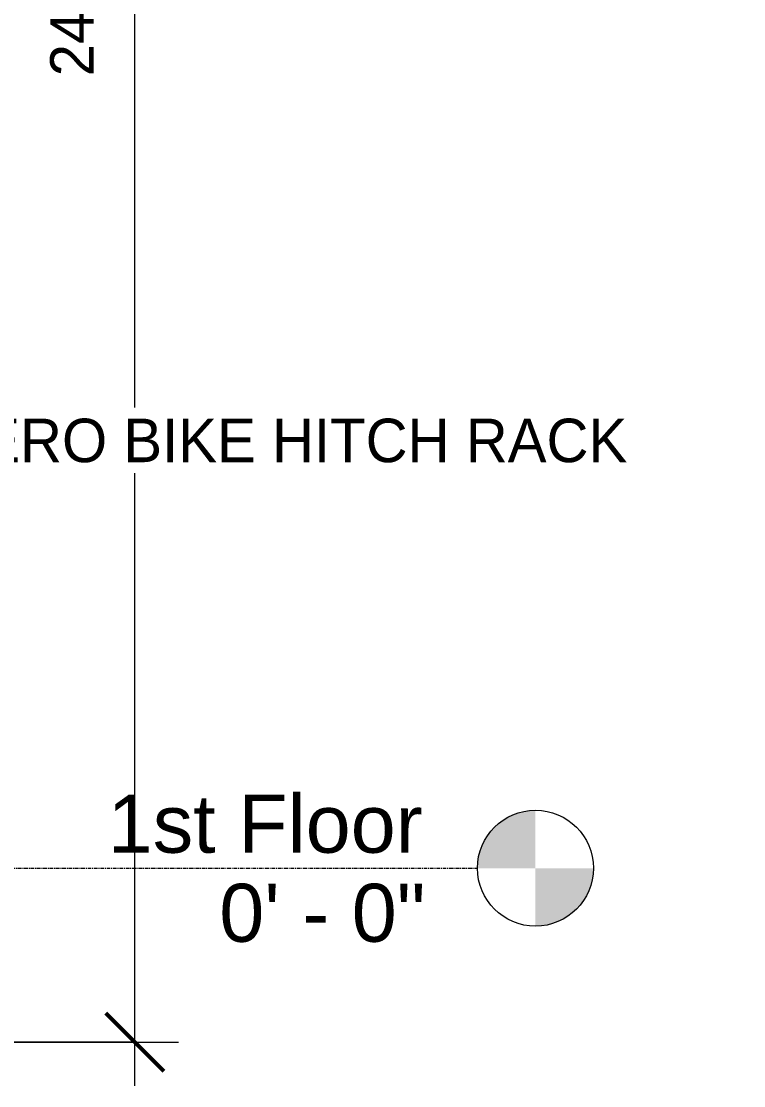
# Model space of a CAD drawing. Header units: inches. Extents: x -1056 to 52, y -89 to 303.
# Drawn here: x -47.3 to 52.4, y -30 to 116.8 of the extents above; entities that cross this region are included whole.
import ezdxf

# ---------------------------------------------------------------- set-up
doc = ezdxf.new("R2010")
doc.units = ezdxf.units.IN
doc.header["$MEASUREMENT"] = 0
doc.linetypes.add('Grid Line 1_2_', pattern=[0.875, 0.5, -0.125, 0.125, -0.125])
for name, color, linetype, lineweight in [('A-ANNO-DIMS', 211, 'Continuous', 9), ('A-ANNO-DIMS-64', 211, 'Continuous', 9), ('A-FLOR-LEVL', 51, 'Continuous', 9), ('A-FLOR-LEVL-1', 51, 'Grid Line 1_2_', 9), ('G-ANNO-TEXT', 231, 'Continuous', 9)]:
    doc.layers.add(name, color=color, linetype=linetype, lineweight=lineweight)
doc.styles.add('Arial', font='arial.ttf', dxfattribs={"height": 8})
doc.styles.add('Century Gothic', font='ufonts.com_century-gothic.ttf', dxfattribs={"height": 6})
doc.dimstyles.new('OD_-__1___Tolerance', dxfattribs={"dimscale": 12, "dimtxt": 6.26501, "dimasz": 0.666667, "dimexe": 0.5, "dimexo": 0.333333, "dimgap": 0.333333, "dimtad": 1, "dimdec": 0, "dimzin": 1, "dimdsep": 46, "dimlunit": 4, "dimtxsty": 'Century Gothic', "dimblk1": 'OBLIQUE', "dimblk2": 'OBLIQUE', "dimsah": 1, "dimcen": 0.09, "dimdle": 0.5, "dimazin": 0, "dimtfac": 1, "dimtdec": 4, "dimtix": 1, "dimtmove": 0, "dimatfit": 3, "dimfxl": 1, "dimtvp": 1, "dimtfill": 1, "dimfrac": 2, "dimtolj": 1, "dimtzin": 0, "dimarcsym": 2})

# ---------------------------------------------------------------- blocks, each defined once
blk = doc.blocks.new('Level - Level Head - Circle-50818-Elevation - East')
at = {"layer": 'A-FLOR-LEVL'}
h = blk.add_hatch(color=256, dxfattribs=at)
edge = h.paths.add_edge_path(flags=0)
edge.add_line((23.69, 0), (15.69, 0))
edge.add_arc((23.69, 0), 8, 90, 180, ccw=False)
edge.add_line((23.69, 8), (23.69, 0))
h = blk.add_hatch(color=256, dxfattribs=at)
edge = h.paths.add_edge_path(flags=0)
edge.add_line((23.69, -8), (23.69, 0))
edge.add_line((23.69, 0), (31.69, 0))
edge.add_arc((23.69, 0), 8, 270, 360, ccw=False)
blk.add_circle((23.69, 0), 8, dxfattribs=at)
blk = doc.blocks.new('DIMBLOCK1-Elevation - East')
at = {"layer": 'A-ANNO-DIMS-64'}
for p, q in [((-31.59, -30), (-31.59, 274.07)), ((-64.77, 268.07), (-25.59, 268.07)), ((-31.59, 268.07), (-64.77, 268.07)), ((-55.58, -24), (-25.59, -24)), ((-31.59, -24), (-55.58, -24))]:
    blk.add_line(p, q, dxfattribs=at)
at = {"layer": 'A-ANNO-DIMS-64', "lineweight": 50}
for p, q in [((-31.59, 268.07), (-35.59, 272.07)), ((-31.59, 268.07), (-27.59, 264.07)), ((-31.59, -24), (-35.59, -20)), ((-31.59, -24), (-27.59, -28))]:
    blk.add_line(p, q, dxfattribs=at)
at = {"layer": 'A-ANNO-DIMS-64', "color": 0, "insert": (-43.28, 109.2), "char_height": 6, "width": 30.788, "attachment_point": 1, "rotation": 90, "line_spacing_factor": 0.984502, "style": 'Century Gothic', "bg_fill": 3, "box_fill_scale": 1.25, "bg_fill_color": 256, "bg_fill_true_color": 13158600, "bg_fill_transparency": 0}
blk.add_mtext('24\' - 4"', dxfattribs=at)
blk = doc.blocks.new('_Oblique')
at = {"color": 0, "linetype": 'ByBlock', "lineweight": -2}
blk.add_line((-0.5, -0.5), (0.5, 0.5), dxfattribs=at)

msp = doc.modelspace()

# ---------------------------------------------------------------- block references
at = {"layer": 'A-FLOR-LEVL'}
msp.add_blockref('Level - Level Head - Circle-50818-Elevation - East', (0, 0), dxfattribs=at)

# ---------------------------------------------------------------- texts
at = {"layer": 'A-FLOR-LEVL', "insert": (8.13, 10.13), "char_height": 8, "width": 51.9073, "attachment_point": 3, "line_spacing_factor": 0.941778, "style": 'Arial', "bg_fill": 3, "box_fill_scale": 1.25, "bg_fill_color": 256, "bg_fill_true_color": 13158600, "bg_fill_transparency": 0}
msp.add_mtext('1st Floor', dxfattribs=at)

# ---------------------------------------------------------------- next in the draw order: texts
at = {"layer": 'A-FLOR-LEVL', "insert": (8.52, -2.15), "char_height": 8, "width": 33.9846, "attachment_point": 3, "line_spacing_factor": 0.941778, "style": 'Arial', "bg_fill": 3, "box_fill_scale": 1.25, "bg_fill_color": 256, "bg_fill_true_color": 13158600, "bg_fill_transparency": 0}
msp.add_mtext('0\' - 0"', dxfattribs=at)

# ---------------------------------------------------------------- next in the draw order: linework, layer by layer
at = {"layer": 'A-FLOR-LEVL-1'}
msp.add_line((-1055.73, 0), (15.69, 0), dxfattribs=at)

# ---------------------------------------------------------------- next in the draw order: dimensions: what is measured, and where the dimension line sits
at = {"layer": 'A-ANNO-DIMS'}
dim = msp.add_linear_dim(base=(-31.59, 268.07), p1=(-59.58, -24), p2=(-68.77, 268.07), angle=90, dimstyle='OD_-__1___Tolerance', override={"dimpost": '<>', "dimfxl": 292.210905}, dxfattribs=at)
dim.commit()
dim.dimension.update_dxf_attribs({"geometry": 'DIMBLOCK1-Elevation - East', "text_midpoint": (-38.66, 122.03)})

# ---------------------------------------------------------------- next in the draw order: texts
at = {"layer": 'G-ANNO-TEXT', "insert": (-58.59, 61.99), "char_height": 6, "width": 109.5335, "attachment_point": 1, "line_spacing_factor": 0.984502, "style": 'Century Gothic', "bg_fill": 3, "box_fill_scale": 1.25, "bg_fill_color": 256, "bg_fill_true_color": 13158600, "bg_fill_transparency": 0}
msp.add_mtext('DERO BIKE HITCH RACK', dxfattribs=at)

doc.saveas('drawing.dxf')
